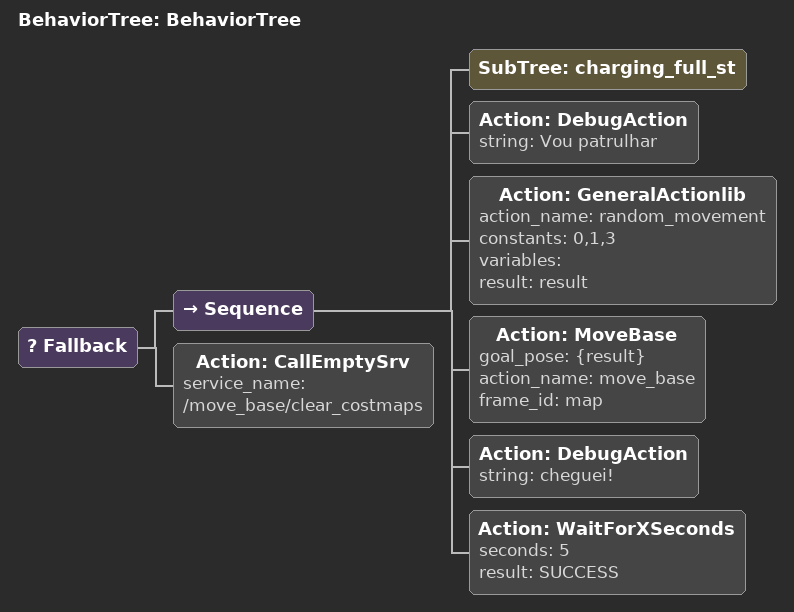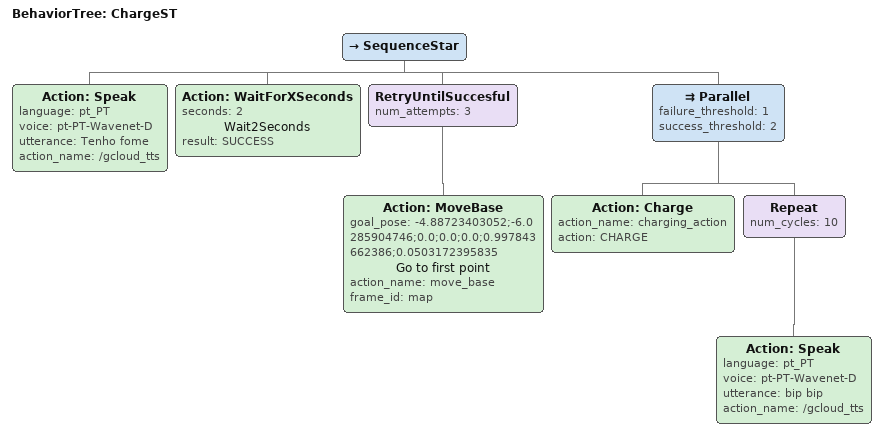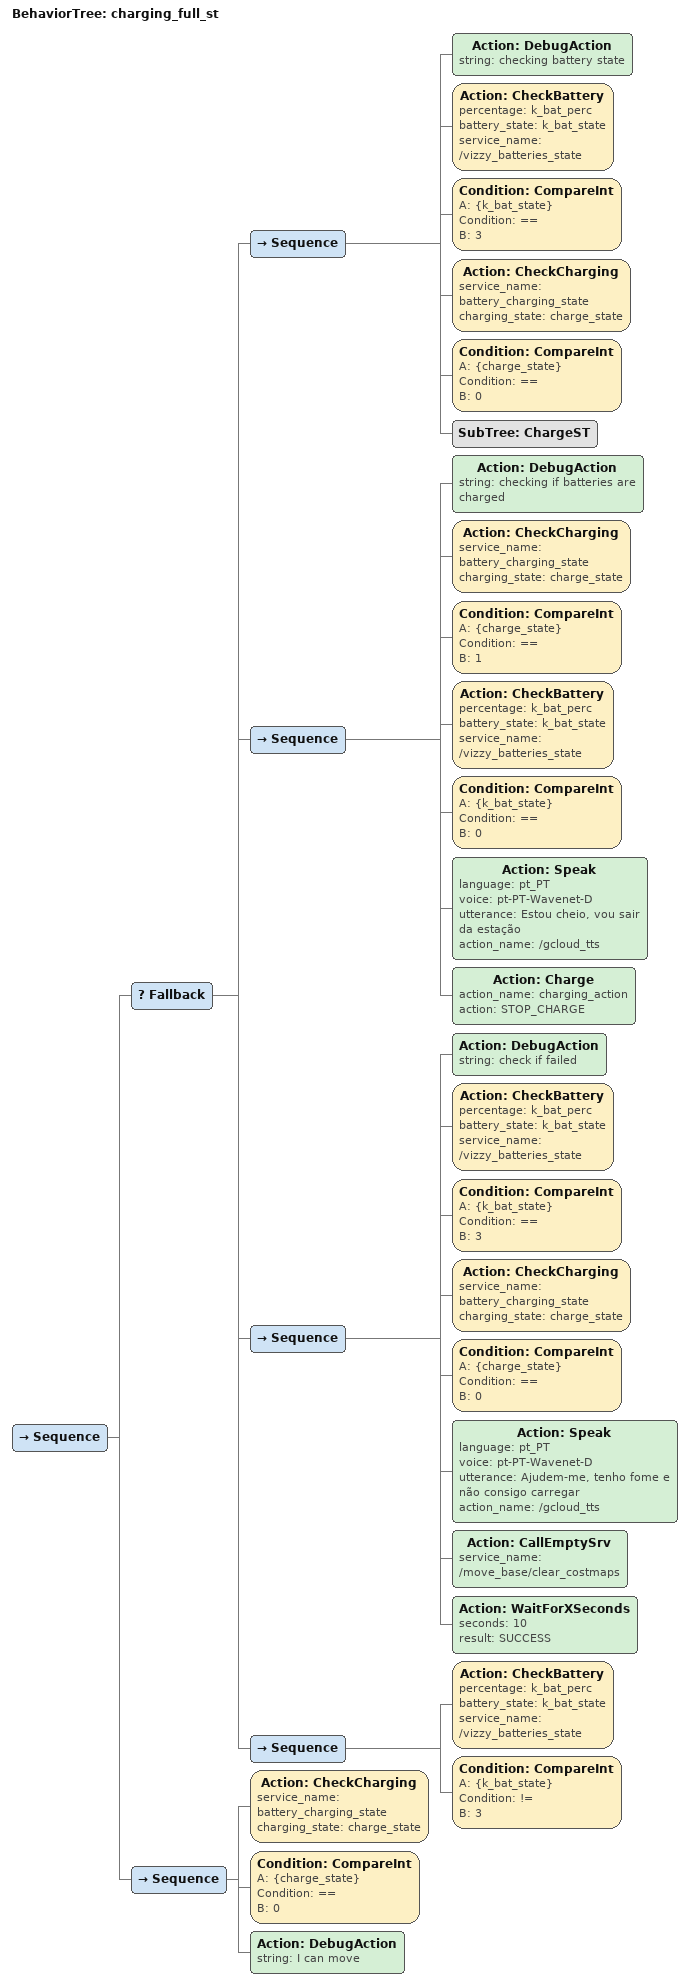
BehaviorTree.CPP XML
<root main_tree_to_execute="BehaviorTree">
    <BehaviorTree ID="BehaviorTree">
        <Fallback>
            <Sequence>
                <SubTree ID="charging_full_st"/>
                <Action ID="DebugAction" string="Vou patrulhar"/>
                <Action ID="GeneralActionlib" action_name="random_movement" constants="0,1,3" variables="" result="result"/>
                <Action goal_pose="{result}" ID="MoveBase" action_name="move_base" frame_id="map"/>
                <Action ID="DebugAction" string="cheguei!"/>
                <Action seconds="5" ID="WaitForXSeconds" result="SUCCESS"/>
            </Sequence>
            <Action ID="CallEmptySrv" service_name="/move_base/clear_costmaps"/>
        </Fallback>
    </BehaviorTree>
    <BehaviorTree ID="ChargeST">
        <SequenceStar>
            <Action language="pt_PT" voice="pt-PT-Wavenet-D" ID="Speak" utterance="Tenho fome" action_name="/gcloud_tts"/>
            <Action seconds="2" ID="WaitForXSeconds" name="Wait2Seconds" result="SUCCESS"/>
            <RetryUntilSuccesful num_attempts="3">
                <Action goal_pose="-4.88723403052;-6.0285904746;0.0;0.0;0.0;0.997843662386;0.0503172395835" ID="MoveBase" name="Go to first point" action_name="move_base" frame_id="map"/>
            </RetryUntilSuccesful>
            <Parallel failure_threshold="1" success_threshold="2">
                <Action ID="Charge" action_name="charging_action" action="CHARGE"/>
                <Repeat num_cycles="10">
                    <Action language="pt_PT" voice="pt-PT-Wavenet-D" ID="Speak" utterance="bip bip" action_name="/gcloud_tts"/>
                </Repeat>
            </Parallel>
        </SequenceStar>
    </BehaviorTree>
    <BehaviorTree ID="charging_full_st">
        <Sequence>
            <Fallback>
                <Sequence>
                    <Action ID="DebugAction" string="checking battery state"/>
                    <Action percentage="k_bat_perc" ID="CheckBattery" battery_state="k_bat_state" service_name="/vizzy_batteries_state"/>
                    <Condition A="{k_bat_state}" Condition="==" ID="CompareInt" B="3"/>
                    <Action ID="CheckCharging" service_name="battery_charging_state" charging_state="charge_state"/>
                    <Condition A="{charge_state}" Condition="==" ID="CompareInt" B="0"/>
                    <SubTree ID="ChargeST"/>
                </Sequence>
                <Sequence>
                    <Action ID="DebugAction" string="checking if batteries are charged"/>
                    <Action ID="CheckCharging" service_name="battery_charging_state" charging_state="charge_state"/>
                    <Condition A="{charge_state}" Condition="==" ID="CompareInt" B="1"/>
                    <Action percentage="k_bat_perc" ID="CheckBattery" battery_state="k_bat_state" service_name="/vizzy_batteries_state"/>
                    <Condition A="{k_bat_state}" Condition="==" ID="CompareInt" B="0"/>
                    <Action language="pt_PT" voice="pt-PT-Wavenet-D" ID="Speak" utterance="Estou cheio, vou sair da estação" action_name="/gcloud_tts"/>
                    <Action ID="Charge" action_name="charging_action" action="STOP_CHARGE"/>
                </Sequence>
                <Sequence>
                    <Action ID="DebugAction" string="check if failed"/>
                    <Action percentage="k_bat_perc" ID="CheckBattery" battery_state="k_bat_state" service_name="/vizzy_batteries_state"/>
                    <Condition A="{k_bat_state}" Condition="==" ID="CompareInt" B="3"/>
                    <Action ID="CheckCharging" service_name="battery_charging_state" charging_state="charge_state"/>
                    <Condition A="{charge_state}" Condition="==" ID="CompareInt" B="0"/>
                    <Action language="pt_PT" voice="pt-PT-Wavenet-D" ID="Speak" utterance="Ajudem-me, tenho fome e não consigo carregar" action_name="/gcloud_tts"/>
                    <Action ID="CallEmptySrv" service_name="/move_base/clear_costmaps"/>
                    <Action seconds="10" ID="WaitForXSeconds" result="SUCCESS"/>
                </Sequence>
                <Sequence>
                    <Action percentage="k_bat_perc" ID="CheckBattery" battery_state="k_bat_state" service_name="/vizzy_batteries_state"/>
                    <Condition A="{k_bat_state}" Condition="!=" ID="CompareInt" B="3"/>
                </Sequence>
            </Fallback>
            <Sequence>
                <Action ID="CheckCharging" service_name="battery_charging_state" charging_state="charge_state"/>
                <Condition A="{charge_state}" Condition="==" ID="CompareInt" B="0"/>
                <Action ID="DebugAction" string="I can move"/>
            </Sequence>
        </Sequence>
    </BehaviorTree>
</root>
